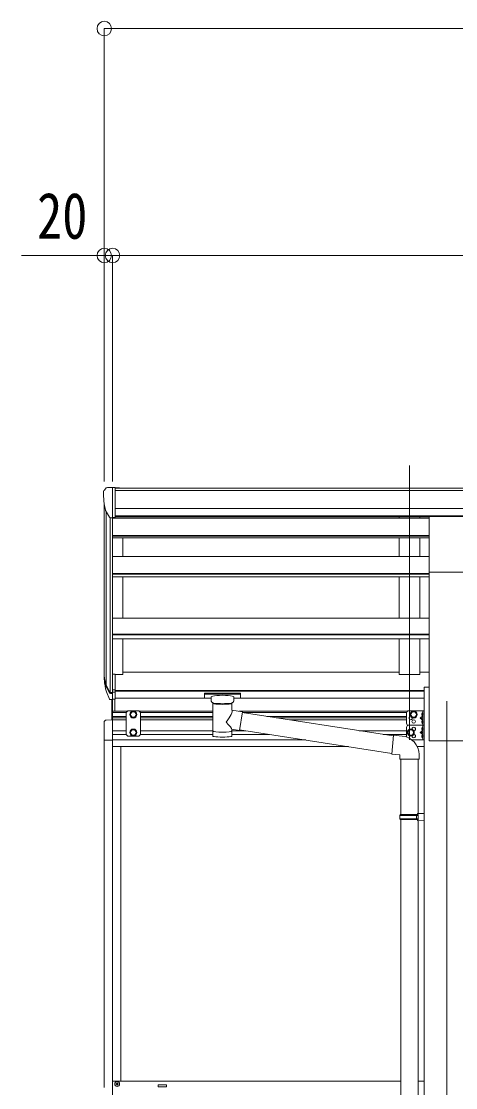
# Model space of a CAD drawing. Units: millimetres at full size; details may follow other scales. Extents: x -9783 to 9892, y -6828 to 6752.
# Drawn here: x -3175 to -2128, y 680 to 3252 of the extents above; entities that cross this region are included whole.
import ezdxf
from ezdxf.enums import TextEntityAlignment as Align

# ---------------------------------------------------------------- set-up
doc = ezdxf.new("R2010")
doc.units = ezdxf.units.MM
doc.header["$LTSCALE"] = 35
doc.header["$PDMODE"] = 32
doc.header["$PDSIZE"] = 35
for name, color, linetype, lineweight in [('0-1_本体', 4, 'Continuous', 9), ('0-2_部品', 7, 'Continuous', 9), ('0-8_PARTS2', 2, 'Continuous', 9), ('0-A_寸法', 6, 'Continuous', 9), ('1-1_GLASS', 4, 'Continuous', 9), ('1-2_GLASS_SEAL', 7, 'Continuous', 9)]:
    doc.layers.add(name, color=color, linetype=linetype, lineweight=lineweight)
doc.styles.add('ＭＳ ゴシック', font='')
doc.styles.get('ＭＳ ゴシック').set_extended_font_data('MS Gothic')

msp = doc.modelspace()

# ---------------------------------------------------------------- linework, layer by layer
at = {"layer": '0-1_本体'}
for p, q in [((-2948.49, 2125.73), (2050.51, 2125.73)), ((-2948.49, 2120.38), (2050.51, 2120.38)), ((-2974.99, 1675.47), (-2974.99, 2088.98)), ((-2970.71, 2070.18), (-2970.71, 1651.2)), ((-2948.49, 2076.86), (2050.51, 2076.86)), ((-2948.49, 2059.19), (2050.51, 2059.19)), ((-2960.99, 2054.83), (-2960.99, 1633.2)), ((-2954.99, 2055.35), (-2954.99, 1677.64)), ((-2954.99, 2053.86), (-2191.49, 2053.86)), ((-2191.49, 2056.81), (-2948.49, 2056.81)), ((-2263.99, 2056.81), (-2263.99, 2053.86)), ((-2213.99, 2056.81), (-2213.99, 2053.86)), ((-2954.99, 2011.9), (-2191.49, 2011.9)), ((-2954.99, 2010.21), (-2191.49, 2010.21)), ((-2954.99, 2006.42), (-2191.49, 2006.42)), ((-2929.99, 1961), (-2929.99, 2006.42)), ((-2263.99, 2006.42), (-2263.99, 1961)), ((-2213.99, 2006.42), (-2213.99, 1961)), ((-2954.99, 1961), (-2191.49, 1961)), ((-2954.99, 1920.41), (-2191.49, 1920.41)), ((-2954.99, 1918.73), (-2191.49, 1918.73)), ((-2954.99, 1911.86), (-2191.49, 1911.86)), ((-2929.99, 1812.76), (-2929.99, 1911.86)), ((-2263.99, 1911.86), (-2263.99, 1812.76)), ((-2213.99, 1911.86), (-2213.99, 1812.76)), ((-2191.49, 1516.2), (-2191.49, 1923.16)), ((-2954.99, 1812.76), (-2191.49, 1812.76)), ((-2954.99, 1773.62), (-2191.49, 1773.62)), ((-2954.99, 1771.95), (-2191.49, 1771.95)), ((-2954.99, 1762.31), (-2191.49, 1762.31)), ((-2929.99, 1676.81), (-2929.99, 1762.31)), ((-2263.99, 1762.31), (-2263.99, 1676.81)), ((-2213.99, 1762.31), (-2213.99, 1676.81)), ((-2948.49, 1676.81), (-2929.99, 1676.81)), ((-2929.99, 1682.02), (-2263.99, 1682.02)), ((-2213.99, 1676.81), (-2263.99, 1676.81)), ((-2213.99, 1682.02), (-2191.49, 1682.02)), ((-2948.49, 1637.72), (-2203.99, 1637.72)), ((-2948.49, 1636.34), (-2203.99, 1636.34)), ((-2203.99, 1646.2), (-2203.99, -1533.79)), ((-2203.99, 1646.2), (-2191.49, 1646.2)), ((-2948.49, 1619.16), (-2716.99, 1619.16)), ((-2662.99, 1619.16), (-2203.99, 1619.16)), ((-2191.49, 1516.2), (-2106.49, 1516.2))]:
    msp.add_line(p, q, dxfattribs=at)
at = {"layer": '0-2_部品'}
for p, q in [((-2976.99, 2117.97), (-2976.99, 2117.34)), ((-2970.08, 2126.77), (-2974.15, 2120.96)), ((-2966.99, 2127.34), (-2969.33, 2127.2)), ((-2966.99, 2127.34), (-2948.49, 2127.34)), ((-2954.99, 2054.35), (-2954.99, 2127.34)), ((-2938.49, 2125.15), (-2938.49, 2127.25)), ((-2962.62, 2056.17), (-2971.89, 2072.23)), ((-2954.99, 2054.35), (-2960.2, 2054.67)), ((-2948.49, 2055.35), (-2954.99, 2055.35)), ((-2191.49, 1923.16), (-2106.49, 1923.16)), ((-2948.49, 1677.64), (-2954.99, 1677.64)), ((-2954.99, 1677.64), (-2954.99, 1615.76)), ((-2948.49, 1677.64), (-2948.49, 1616.58)), ((-2972.6, 1651.6), (-2962.44, 1632.43)), ((-2961.43, 1633.68), (-2971.18, 1652.09)), ((-2970.01, 1634.74), (-2962.44, 1617.26)), ((-2954.99, 1632.93), (-2960.13, 1632.93)), ((-2954.99, 1630.93), (-2959.84, 1630.93)), ((-2948.49, 1639.33), (-2954.99, 1639.33)), ((-2948.49, 1633.93), (-2954.99, 1633.93)), ((-2733.49, 1630.86), (-2733.46, 1631.06)), ((-2733.49, 1630.86), (-2733.49, 1620.1)), ((-2733.49, 1630.67), (-2733.49, 1629.13)), ((-2733.46, 1631.06), (-2733.37, 1631.2)), ((-2733.37, 1631.2), (-2733.27, 1631.29)), ((-2733.27, 1631.29), (-2733.17, 1631.35)), ((-2733.17, 1631.35), (-2733.05, 1631.4)), ((-2733.05, 1631.4), (-2732.76, 1631.46)), ((-2732.76, 1631.46), (-2732.27, 1631.51)), ((-2732.27, 1631.51), (-2731.73, 1631.53)), ((-2731.73, 1631.53), (-2731.49, 1631.53)), ((-2731.49, 1631.53), (-2648.49, 1631.53)), ((-2731.49, 1629.35), (-2648.49, 1629.35)), ((-2716.99, 1612.63), (-2716.99, 1622.91)), ((-2662.99, 1612.63), (-2662.99, 1622.91)), ((-2648.49, 1631.53), (-2648.14, 1631.52)), ((-2648.14, 1631.52), (-2647.61, 1631.5)), ((-2647.61, 1631.5), (-2647.16, 1631.45)), ((-2647.16, 1631.45), (-2646.86, 1631.37)), ((-2646.86, 1631.37), (-2646.69, 1631.27)), ((-2646.69, 1631.27), (-2646.57, 1631.13)), ((-2646.57, 1631.13), (-2646.5, 1630.95)), ((-2646.5, 1630.95), (-2646.49, 1630.86)), ((-2646.49, 1630.86), (-2646.49, 1620.1)), ((-2954.99, 1615.76), (-2959.84, 1615.76)), ((-2948.49, 1616.58), (-2954.99, 1616.58)), ((-2733.49, 1620.1), (-2733.46, 1619.91)), ((-2733.46, 1619.91), (-2733.37, 1619.77)), ((-2733.37, 1619.77), (-2733.27, 1619.68)), ((-2733.27, 1619.68), (-2733.17, 1619.62)), ((-2733.17, 1619.62), (-2733.05, 1619.57)), ((-2733.05, 1619.57), (-2732.76, 1619.51)), ((-2732.76, 1619.51), (-2732.27, 1619.46)), ((-2732.27, 1619.46), (-2731.73, 1619.44)), ((-2731.73, 1619.44), (-2731.49, 1619.44)), ((-2731.49, 1619.44), (-2716.99, 1619.44)), ((-2716.95, 1612.69), (-2716.98, 1612.33)), ((-2716.98, 1612.33), (-2716.73, 1611.38)), ((-2716.73, 1611.38), (-2716.21, 1610.49)), ((-2716.21, 1610.49), (-2715.41, 1609.65)), ((-2715.41, 1609.65), (-2714.29, 1608.86)), ((-2714.29, 1608.86), (-2712.89, 1608.13)), ((-2712.89, 1608.13), (-2712.91, 1527.84)), ((-2667.09, 1608.14), (-2666.86, 1608.24)), ((-2667.09, 1590.56), (-2667.09, 1608.14)), ((-2666.86, 1608.24), (-2665.5, 1608.97)), ((-2665.5, 1608.97), (-2664.39, 1609.82)), ((-2664.39, 1609.82), (-2663.63, 1610.69)), ((-2663.63, 1610.69), (-2663.17, 1611.58)), ((-2663.17, 1611.58), (-2663, 1612.47)), ((-2662.99, 1619.44), (-2648.49, 1619.44)), ((-2648.49, 1619.44), (-2648.14, 1619.44)), ((-2648.14, 1619.44), (-2647.61, 1619.47)), ((-2647.61, 1619.47), (-2647.16, 1619.52)), ((-2647.16, 1619.52), (-2646.86, 1619.6)), ((-2646.86, 1619.6), (-2646.69, 1619.7)), ((-2646.69, 1619.7), (-2646.57, 1619.84)), ((-2646.57, 1619.84), (-2646.5, 1620.01)), ((-2646.5, 1620.01), (-2646.49, 1620.1)), ((-2641.87, 1586.65), (-2667.09, 1590.56)), ((-2641.87, 1586.65), (-2648.89, 1541.39)), ((-2278.06, 1528.15), (-2642.18, 1584.64)), ((-2667.08, 1527.84), (-2667.09, 1544.47)), ((-2667.09, 1544.22), (-2648.89, 1541.39)), ((-2281.73, 1486.21), (-2648.62, 1543.13)), ((-2277.91, 1529.85), (-2281.92, 1484.02)), ((-2257.07, 1528.03), (-2277.91, 1529.85)), ((-2281.92, 1484.02), (-2261.99, 1482.28)), ((-2261.99, 1482.28), (-2261.99, 1472.28)), ((-2261.99, 1472.28), (-2215.99, 1472.28)), ((-2259.99, 1472.28), (-2259.99, 1338.29)), ((-2217.99, 1472.28), (-2217.99, 1340.85)), ((-2215.99, 1472.28), (-2215.99, 1483.2)), ((-2261.99, 1336.29), (-2260.99, 1338.29)), ((-2260.99, 1338.29), (-2217.99, 1338.29)), ((-2222.47, 1336.29), (-2222.9, 1338.29)), ((-2219.99, 1340.79), (-2203.99, 1341.26)), ((-2219.99, 1338.79), (-2219.99, 1340.79)), ((-2219.99, 1338.79), (-2217.99, 1338.79)), ((-2217.99, 1325.79), (-2217.99, 1338.79)), ((-2203.99, 1341.26), (-2203.99, 1323.32)), ((-2261.99, 1336.29), (-2261.99, 1328.29)), ((-2261.99, 1336.29), (-2217.99, 1336.29)), ((-2261.99, 1328.29), (-2260.99, 1326.29)), ((-2261.99, 1328.29), (-2217.99, 1328.29)), ((-2260.99, 1326.29), (-2217.99, 1326.29)), ((-2259.99, 1326.29), (-2259.99, 232.1)), ((-2222.47, 1328.29), (-2222.9, 1326.29)), ((-2222.47, 1336.29), (-2222.47, 1328.29)), ((-2219.99, 1323.79), (-2219.99, 1325.79)), ((-2219.99, 1325.79), (-2217.99, 1325.79)), ((-2219.99, 1323.79), (-2203.99, 1323.32)), ((-2217.99, 1323.73), (-2217.99, 234.66))]:
    msp.add_line(p, q, dxfattribs=at)
for points in [[(-2948.49, 2055.35), (-2948.49, 2127.34), (-2938.49, 2127.25)], [(-2191.49, 1923.16), (-2191.49, 2057.31), (-2106.49, 2057.31)]]:
    msp.add_lwpolyline(points, dxfattribs=at)
for centre, radius, start, end in [((-2973.99, 2117.97), 3, 93, 180), ((-2774.99, 2117.34), 202, 180, 192.90261), ((-2969.26, 2126.2), 1, 93.5, 145), ((-2960.02, 2057.67), 3, 210, 266.5), ((-2886.33, 1673.77), 89.07, 174.49576, 194.41188), ((-2887.05, 1678.05), 88.05, 177.22392, 197.21071), ((-2841.78, 1670.82), 133.22, 183.27987, 195.71302), ((-2959.84, 1633.93), 3, 210, 270), ((-2960.13, 1634.43), 1.5, 210, 270), ((-2959.84, 1618.76), 3, 210, 270), ((-2260.99, 1483.2), 45, 0, 85)]:
    msp.add_arc(centre, radius, start, end, dxfattribs=at)
for centre, major_axis, ratio, start_param, end_param in [((-2731.49, 1629.13), (2, 0), 0.109601, 1.5707963, 3.1415927), ((-2689.99, 1622.91), (27, 0), 0.122176, 6.2831853, 9.424778), ((-2648.49, 1629.13), (2, 0), 0.109601, 0, 1.5707963), ((-2689.98, 1607.68), (-22.91, 0.42), 0.072511, 0.0008029, 1.5715993), ((-2689.98, 1606.06), (-22.91, 0.42), 0.072511, 0.0008029, 1.5715993), ((-2690.01, 1607.68), (22.92, 0.42), 0.07247, 4.71158, 6.2823764), ((-2690.01, 1606.06), (22.92, 0.42), 0.07247, 4.71158, 6.2823764), ((-2678.99, 1612.63), (16, 0), 0.361356, 6.2636979, 6.2831853), ((-2689.99, 1564.02), (-22.81, -26.62), 0.234429, 1.6855472, 3.1268519), ((-2687.44, 1566.66), (20.32, -22.25), 0.045535, 0.0389954, 1.3075346), ((-2689.99, 1527.84), (22.92, 0), 0.101955, 3.1415499, 6.2833984), ((-2689.99, 1540.28), (22.91, 0), 0.122865, 3.1415927, 6.2831853)]:
    msp.add_ellipse(centre, major_axis=major_axis, ratio=ratio, start_param=start_param, end_param=end_param, dxfattribs=at)
at = {"layer": '0-8_PARTS2'}
for p, q in [((-2238.99, 1518.54), (-2238.99, 2181.07)), ((-2148.99, 1612.34), (-2148.99, -1633.8))]:
    msp.add_line(p, q, dxfattribs=at)
at = {"layer": '0-A_寸法'}
for p, q in [((-2974.99, 3234.99), (7089.01, 3234.99)), ((-2974.99, 3234.99), (-2974.99, 2687.45)), ((-2974.99, 2687.45), (-3174.99, 2687.45)), ((-2954.99, 2687.45), (-2974.99, 2687.45)), ((-2974.99, 2687.45), (-2974.99, 2141.83)), ((-2954.99, 2687.45), (-2954.99, 2141.83)), ((-2954.99, 2687.45), (2057.01, 2687.45)), ((-2954.99, 2687.45), (-2954.99, 2141.83))]:
    msp.add_line(p, q, dxfattribs=at)
for p in [(-2974.99, 3234.99), (-2974.99, 2687.45), (-2954.99, 2687.45)]:
    msp.add_point(p, dxfattribs=at)
at = {"layer": '1-1_GLASS'}
for p, q in [((-2954.99, 1587.91), (-2919.49, 1587.91)), ((-2954.99, 1584.41), (-2922.49, 1584.41)), ((-2954.99, 1575.41), (-2922.49, 1575.41)), ((-2954.99, 1571.91), (-2922.49, 1571.91)), ((-2890.49, 1587.91), (-2712.89, 1587.91)), ((-2887.49, 1584.41), (-2712.89, 1584.41)), ((-2887.49, 1575.41), (-2712.89, 1575.41)), ((-2887.49, 1571.91), (-2712.89, 1571.91)), ((-2650.02, 1587.91), (-2243.99, 1587.91)), ((-2640.75, 1584.41), (-2245.97, 1584.41)), ((-2582.74, 1575.41), (-2245.99, 1575.41)), ((-2560.18, 1571.91), (-2245.99, 1571.91)), ((-2954.99, 1567.61), (-2954.99, 630.41)), ((-2922.49, 1566.91), (-2954.99, 1566.91)), ((-2712.89, 1566.91), (-2887.49, 1566.91)), ((-2245.99, 1566.91), (-2527.95, 1566.91)), ((-2974.99, 1518.21), (-2974.99, 679.61)), ((-2954.99, 1540.91), (-2922.49, 1540.91)), ((-2954.99, 1531.91), (-2922.49, 1531.91)), ((-2489.29, 1518.41), (-2954.99, 1518.41)), ((-2887.49, 1540.91), (-2712.89, 1540.91)), ((-2887.49, 1531.91), (-2712.91, 1531.91)), ((-2667.09, 1540.91), (-2634.32, 1540.91)), ((-2667.08, 1531.91), (-2576.31, 1531.91)), ((-2360.35, 1540.91), (-2245.99, 1540.91)), ((-2302.34, 1531.91), (-2245.99, 1531.91)), ((-2232.98, 1518.41), (-2203.99, 1518.41)), ((-2386.15, 1502.41), (-2954.99, 1502.41)), ((-2934.99, 1502.41), (-2934.99, 695.41)), ((-2203.99, 1502.41), (-2220.3, 1502.41)), ((-2191.49, 1516.2), (-2106.49, 1516.2)), ((-2954.99, 694.91), (-2259.99, 694.91)), ((-2217.99, 694.91), (-2203.99, 694.91)), ((-2844.99, 686.41), (-2824.99, 686.41)), ((-2844.99, 681.41), (-2844.99, 686.41)), ((-2824.99, 681.41), (-2844.99, 681.41)), ((-2824.99, 686.41), (-2824.99, 681.41))]:
    msp.add_line(p, q, dxfattribs=at)
at = {"layer": '1-2_GLASS_SEAL'}
for p, q in [((-2956.49, 1567.4), (-2956.49, 1615.75)), ((-2954.99, 1567.4), (-2954.99, 1617.25)), ((-2949.49, 1587.91), (-2949.49, 1616.57)), ((-2918.49, 1588.91), (-2922.49, 1584.91)), ((-2922.49, 1584.91), (-2922.49, 1531.41)), ((-2891.49, 1588.91), (-2918.49, 1588.91)), ((-2911.49, 1583.66), (-2904.99, 1587.41)), ((-2911.49, 1576.15), (-2911.49, 1583.66)), ((-2904.99, 1572.4), (-2911.49, 1576.15)), ((-2904.99, 1587.41), (-2898.49, 1583.66)), ((-2898.49, 1576.15), (-2904.99, 1572.4)), ((-2898.49, 1583.66), (-2898.49, 1576.15)), ((-2891.49, 1588.91), (-2887.49, 1584.91)), ((-2887.49, 1531.41), (-2887.49, 1584.91)), ((-2245.99, 1583.91), (-2245.99, 1558.91)), ((-2240.99, 1588.91), (-2203.99, 1588.91)), ((-2228.99, 1587.41), (-2235.49, 1583.66)), ((-2235.49, 1583.66), (-2235.49, 1576.15)), ((-2235.49, 1576.15), (-2228.99, 1572.4)), ((-2222.49, 1583.66), (-2228.99, 1587.41)), ((-2228.99, 1572.4), (-2222.49, 1576.15)), ((-2222.49, 1576.15), (-2222.49, 1583.66)), ((-2206.49, 1576.41), (-2213.49, 1571.41)), ((-2206.74, 1581.59), (-2208.97, 1582.71)), ((-2206.74, 1579.22), (-2208.97, 1578.11)), ((-2206.99, 1584.41), (-2207.8, 1584.27)), ((-2206.99, 1576.41), (-2207.8, 1576.55)), ((-2206.99, 1584.41), (-2206.49, 1584.32)), ((-2206.99, 1576.41), (-2206.99, 1584.41)), ((-2206.99, 1576.41), (-2206.49, 1576.5)), ((-2206.11, 1580.41), (-2206.74, 1581.59)), ((-2206.11, 1580.41), (-2206.74, 1579.22)), ((-2206.49, 1588.91), (-2206.49, 1553.91)), ((-2206.49, 1584.32), (-2206.49, 1576.5)), ((-2203.99, 1588.91), (-2203.99, 1553.91)), ((-2975.49, 1561.11), (-2975.49, 1518.21)), ((-2954.99, 1567.41), (-2970.28, 1566.61)), ((-2245.99, 1548.91), (-2245.99, 1525.62)), ((-2235.99, 1543.91), (-2242.49, 1540.16)), ((-2240.99, 1553.91), (-2203.99, 1553.91)), ((-2240.99, 1553.91), (-2203.99, 1553.91)), ((-2229.49, 1540.16), (-2235.99, 1543.91)), ((-2206.74, 1563.59), (-2208.97, 1564.71)), ((-2206.74, 1561.22), (-2208.97, 1560.11)), ((-2206.74, 1546.59), (-2208.97, 1547.71)), ((-2206.74, 1544.22), (-2208.97, 1543.11)), ((-2206.99, 1566.41), (-2207.8, 1566.27)), ((-2206.99, 1558.41), (-2207.8, 1558.55)), ((-2206.99, 1549.41), (-2207.8, 1549.27)), ((-2206.99, 1566.41), (-2206.49, 1566.32)), ((-2206.99, 1558.41), (-2206.99, 1566.41)), ((-2206.99, 1558.41), (-2206.49, 1558.5)), ((-2206.99, 1549.41), (-2206.49, 1549.32)), ((-2206.99, 1541.41), (-2206.99, 1549.41)), ((-2206.11, 1562.41), (-2206.74, 1563.59)), ((-2206.11, 1562.41), (-2206.74, 1561.22)), ((-2206.11, 1545.41), (-2206.74, 1546.59)), ((-2206.11, 1545.41), (-2206.74, 1544.22)), ((-2206.49, 1566.32), (-2206.49, 1558.5)), ((-2206.49, 1553.91), (-2206.49, 1518.91)), ((-2206.49, 1549.32), (-2206.49, 1541.5)), ((-2203.99, 1553.91), (-2203.99, 1518.91)), ((-2954.99, 1518.21), (-2975.49, 1518.21)), ((-2918.49, 1527.41), (-2922.49, 1531.41)), ((-2891.49, 1527.41), (-2918.49, 1527.41)), ((-2891.49, 1527.41), (-2887.49, 1531.41)), ((-2242.49, 1540.16), (-2242.49, 1532.65)), ((-2242.49, 1532.65), (-2235.99, 1528.9)), ((-2235.99, 1528.9), (-2229.49, 1532.65)), ((-2233.62, 1518.91), (-2203.99, 1518.91)), ((-2229.49, 1532.65), (-2229.49, 1540.16)), ((-2206.49, 1541.41), (-2213.49, 1536.41)), ((-2206.74, 1528.59), (-2208.97, 1529.71)), ((-2206.74, 1526.22), (-2208.97, 1525.11)), ((-2206.99, 1541.41), (-2207.8, 1541.55)), ((-2206.99, 1531.41), (-2207.8, 1531.27)), ((-2206.99, 1523.41), (-2207.8, 1523.55)), ((-2206.99, 1541.41), (-2206.49, 1541.5)), ((-2206.99, 1531.41), (-2206.49, 1531.32)), ((-2206.99, 1523.41), (-2206.99, 1531.41)), ((-2206.99, 1523.41), (-2206.49, 1523.5)), ((-2206.11, 1527.41), (-2206.74, 1528.59)), ((-2206.11, 1527.41), (-2206.74, 1526.22)), ((-2206.49, 1531.32), (-2206.49, 1523.5)), ((-2946.49, 688.91), (-2945.49, 688.91)), ((-2946.49, 687.91), (-2946.49, 688.91)), ((-2945.49, 687.91), (-2946.49, 687.91)), ((-2944.49, 690.91), (-2943.49, 690.91)), ((-2944.49, 689.91), (-2944.49, 690.91)), ((-2944.49, 685.91), (-2944.49, 686.91)), ((-2943.49, 685.91), (-2944.49, 685.91)), ((-2943.49, 690.91), (-2943.49, 689.91)), ((-2943.49, 686.91), (-2943.49, 685.91)), ((-2942.49, 688.91), (-2941.49, 688.91)), ((-2941.49, 687.91), (-2942.49, 687.91)), ((-2941.49, 688.91), (-2941.49, 687.91))]:
    msp.add_line(p, q, dxfattribs=at)
for points in [[(-2206.49, 1571.41), (-2213.49, 1571.41), (-2206.49, 1566.41)], [(-2904.99, 1543.91), (-2911.49, 1540.16), (-2911.49, 1532.65)], [(-2898.49, 1532.65), (-2898.49, 1540.16), (-2904.99, 1543.91)], [(-2911.49, 1532.65), (-2904.99, 1528.9), (-2898.49, 1532.65)], [(-2206.49, 1536.41), (-2213.49, 1536.41), (-2206.49, 1531.41)]]:
    msp.add_lwpolyline(points, dxfattribs=at)
for centre, radius in [((-2904.99, 1579.91), 8.5), ((-2904.99, 1579.91), 7.5), ((-2904.99, 1579.91), 6.5), ((-2228.99, 1579.91), 8.5), ((-2228.99, 1579.91), 7.5), ((-2228.99, 1579.91), 6.5), ((-2904.99, 1536.41), 8.5), ((-2904.99, 1536.41), 7.5), ((-2235.99, 1536.41), 8.5), ((-2235.99, 1536.41), 7.5), ((-2228.99, 1562.91), 4.25), ((-2904.99, 1536.41), 6.5), ((-2235.99, 1536.41), 6.5), ((-2943.99, 688.41), 5.9)]:
    msp.add_circle(centre, radius, dxfattribs=at)
for centre, radius, start, end in [((-2240.99, 1583.91), 5, 90, 180), ((-2235.99, 1571.41), 4.25, 94.76077, 6.29431), ((-2202.89, 1580.41), 6.5, 147.94412, 212.05588), ((-2207.64, 1583.38), 0.9, 100, 147.94412), ((-2207.64, 1577.44), 0.9, 212.05588, 260), ((-2969.99, 1561.11), 5.5, 93, 180), ((-2240.99, 1558.91), 5, 180, 270), ((-2240.99, 1548.91), 5, 90, 180), ((-2228.99, 1544.91), 4.25, 274.76077, 186.29431), ((-2202.89, 1562.41), 6.5, 147.94412, 212.05588), ((-2202.89, 1545.41), 6.5, 147.94412, 212.05588), ((-2207.64, 1565.38), 0.9, 100, 147.94412), ((-2207.64, 1559.44), 0.9, 212.05588, 260), ((-2207.64, 1548.38), 0.9, 100, 147.94412), ((-2228.99, 1527.91), 4.25, 173.70569, 85.23923), ((-2202.89, 1527.41), 6.5, 147.94412, 212.05588), ((-2207.64, 1542.44), 0.9, 212.05588, 260), ((-2207.64, 1530.38), 0.9, 100, 147.94412), ((-2207.64, 1524.44), 0.9, 212.05588, 260), ((-2945.49, 689.91), 1, 270, 0), ((-2945.49, 686.91), 1, 0, 90), ((-2942.49, 689.91), 1, 180, 270), ((-2942.49, 686.91), 1, 90, 180)]:
    msp.add_arc(centre, radius, start, end, dxfattribs=at)

# ---------------------------------------------------------------- texts
at = {"layer": '0-A_寸法', "color": 7, "style": 'ＭＳ ゴシック', "width": 0.8}
msp.add_text('20', height=111.4, dxfattribs=at).set_placement((-3136.99, 2694.45), align=Align.BOTTOM_LEFT)

doc.saveas('drawing.dxf')
